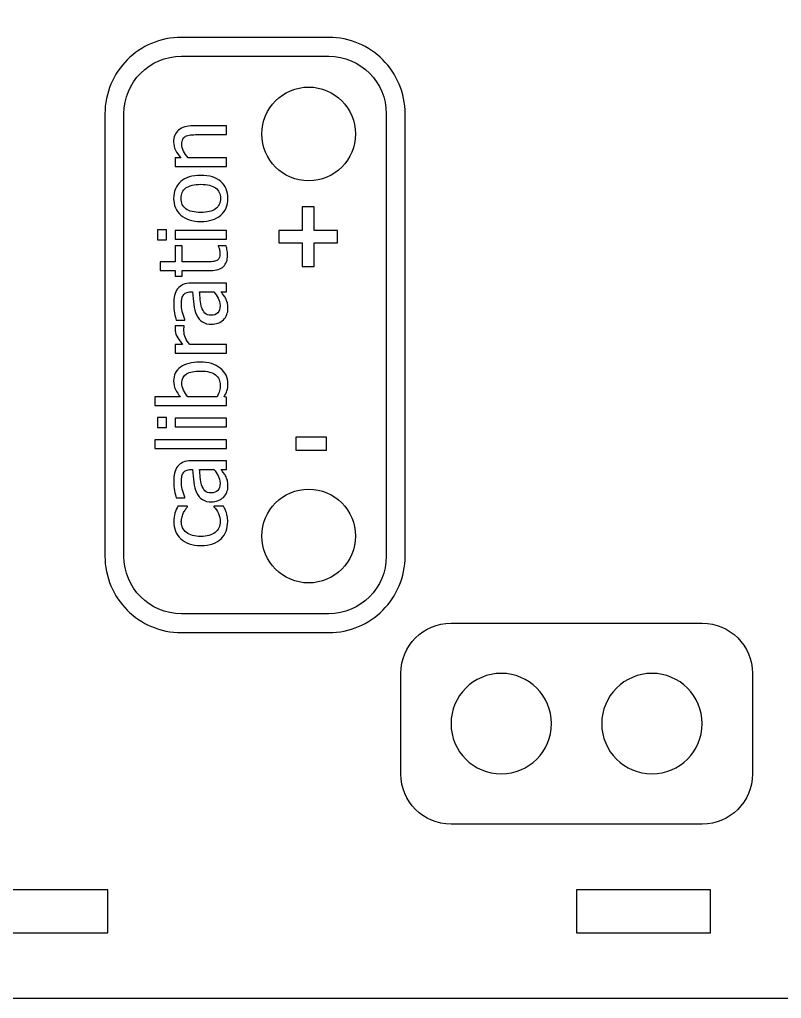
# Model space of a CAD drawing. Extents: x -1020 to 856, y -646 to 1108.
# Drawn here: x 393.4 to 450.3, y 975 to 1048 of the extents above; entities that cross this region are included whole.
import ezdxf

# ---------------------------------------------------------------- set-up
doc = ezdxf.new("R2010")
doc.units = 0
doc.header["$MEASUREMENT"] = 0
doc.layers.add('LAYER_1', color=7, linetype='CONTINUOUS')

msp = doc.modelspace()

# ---------------------------------------------------------------- linework, layer by layer
at = {"layer": 'LAYER_1', "color": 250}
for centre in [(415, 1039.5), (415, 1009.5)]:
    msp.add_ellipse(centre, major_axis=(0, 3.5), ratio=1, dxfattribs=at)
for points, knots in [([(581.5, 980), (581.5, 980), (581.5, 1103), (581.5, 1103), (581.5, 1103), (581.5, 1105.761), (579.261, 1108), (576.5, 1108), (576.5, 1108), (576.5, 1108), (333.5, 1108), (333.5, 1108), (333.5, 1108), (330.739, 1108), (328.5, 1105.761), (328.5, 1103), (328.5, 1103), (328.5, 1103), (328.5, 980), (328.5, 980), (328.5, 980), (328.5, 977.239), (330.739, 975), (333.5, 975), (333.5, 975), (333.5, 975), (576.5, 975), (576.5, 975), (576.5, 975), (579.261, 975), (581.5, 977.239), (581.5, 980)], [0, 0, 0, 0, 0.125, 0.125, 0.125, 0.125, 0.25, 0.25, 0.25, 0.25, 0.375, 0.375, 0.375, 0.375, 0.5, 0.5, 0.5, 0.5, 0.625, 0.625, 0.625, 0.625, 0.75, 0.75, 0.75, 0.75, 0.875, 0.875, 0.875, 0.875, 1, 1, 1, 1]), ([(390, 983.1), (390, 983.1), (400, 983.1), (400, 983.1), (400, 983.1), (400, 983.1), (400, 979.9), (400, 979.9), (400, 979.9), (400, 979.9), (390, 979.9), (390, 979.9), (390, 979.9), (390, 979.9), (390, 983.1), (390, 983.1)], [0, 0, 0, 0, 0.25, 0.25, 0.25, 0.25, 0.5, 0.5, 0.5, 0.5, 0.75, 0.75, 0.75, 0.75, 1, 1, 1, 1]), ([(435, 983.1), (435, 983.1), (445, 983.1), (445, 983.1), (445, 983.1), (445, 983.1), (445, 979.9), (445, 979.9), (445, 979.9), (445, 979.9), (435, 979.9), (435, 979.9), (435, 979.9), (435, 979.9), (435, 983.1), (435, 983.1)], [0, 0, 0, 0, 0.25, 0.25, 0.25, 0.25, 0.5, 0.5, 0.5, 0.5, 0.75, 0.75, 0.75, 0.75, 1, 1, 1, 1])]:
    msp.add_open_spline(points, degree=3, knots=knots, dxfattribs=at)
at = {"layer": 'LAYER_1', "color": 30}
for points, knots in [([(422.2056, 1041), (422.2056, 1041), (422.2056, 1008), (422.2056, 1008), (422.2056, 1008), (422.2056, 1006.4249), (421.5667, 1004.9984), (420.5342, 1003.9658), (420.5342, 1003.9658), (419.5016, 1002.9333), (418.0751, 1002.2944), (416.5, 1002.2944), (416.5, 1002.2944), (416.5, 1002.2944), (405.5, 1002.2944), (405.5, 1002.2944), (405.5, 1002.2944), (403.9249, 1002.2944), (402.4984, 1002.9333), (401.4658, 1003.9658), (401.4658, 1003.9658), (400.4333, 1004.9984), (399.7944, 1006.4249), (399.7944, 1008), (399.7944, 1008), (399.7944, 1008), (399.7944, 1041), (399.7944, 1041), (399.7944, 1041), (399.7944, 1042.5751), (400.4333, 1044.0016), (401.4658, 1045.0342), (401.4658, 1045.0342), (402.4984, 1046.0667), (403.9249, 1046.7056), (405.5, 1046.7056), (405.5, 1046.7056), (405.5, 1046.7056), (416.5, 1046.7056), (416.5, 1046.7056), (416.5, 1046.7056), (418.0751, 1046.7056), (419.5016, 1046.0667), (420.5342, 1045.0342), (420.5342, 1045.0342), (421.5667, 1044.0016), (422.2056, 1042.5751), (422.2056, 1041)], [0, 0, 0, 0, 0.0833333, 0.0833333, 0.0833333, 0.0833333, 0.1666667, 0.1666667, 0.1666667, 0.1666667, 0.25, 0.25, 0.25, 0.25, 0.3333333, 0.3333333, 0.3333333, 0.3333333, 0.4166667, 0.4166667, 0.4166667, 0.4166667, 0.5, 0.5, 0.5, 0.5, 0.5833333, 0.5833333, 0.5833333, 0.5833333, 0.6666667, 0.6666667, 0.6666667, 0.6666667, 0.75, 0.75, 0.75, 0.75, 0.8333333, 0.8333333, 0.8333333, 0.8333333, 0.9166667, 0.9166667, 0.9166667, 0.9166667, 1, 1, 1, 1]), ([(420.7944, 1008), (420.7944, 1008), (420.7944, 1041), (420.7944, 1041), (420.7944, 1041), (420.7944, 1042.1858), (420.3135, 1043.2596), (419.5366, 1044.0366), (419.5366, 1044.0366), (418.7596, 1044.8135), (417.6858, 1045.2944), (416.5, 1045.2944), (416.5, 1045.2944), (416.5, 1045.2944), (405.5, 1045.2944), (405.5, 1045.2944), (405.5, 1045.2944), (404.3142, 1045.2944), (403.2404, 1044.8135), (402.4634, 1044.0366), (402.4634, 1044.0366), (401.6865, 1043.2596), (401.2056, 1042.1858), (401.2056, 1041), (401.2056, 1041), (401.2056, 1041), (401.2056, 1008), (401.2056, 1008), (401.2056, 1008), (401.2056, 1006.8142), (401.6865, 1005.7404), (402.4634, 1004.9634), (402.4634, 1004.9634), (403.2404, 1004.1865), (404.3142, 1003.7056), (405.5, 1003.7056), (405.5, 1003.7056), (405.5, 1003.7056), (416.5, 1003.7056), (416.5, 1003.7056), (416.5, 1003.7056), (417.6858, 1003.7056), (418.7596, 1004.1865), (419.5366, 1004.9634), (419.5366, 1004.9634), (420.3135, 1005.7404), (420.7944, 1006.8142), (420.7944, 1008)], [0, 0, 0, 0, 0.0833333, 0.0833333, 0.0833333, 0.0833333, 0.1666667, 0.1666667, 0.1666667, 0.1666667, 0.25, 0.25, 0.25, 0.25, 0.3333333, 0.3333333, 0.3333333, 0.3333333, 0.4166667, 0.4166667, 0.4166667, 0.4166667, 0.5, 0.5, 0.5, 0.5, 0.5833333, 0.5833333, 0.5833333, 0.5833333, 0.6666667, 0.6666667, 0.6666667, 0.6666667, 0.75, 0.75, 0.75, 0.75, 0.8333333, 0.8333333, 0.8333333, 0.8333333, 0.9166667, 0.9166667, 0.9166667, 0.9166667, 1, 1, 1, 1]), ([(408.8727, 1040.1024), (408.8727, 1040.1024), (408.8727, 1039.4545), (408.8727, 1039.4545), (408.8727, 1039.4545), (408.8727, 1039.4545), (406.6819, 1039.4545), (406.6819, 1039.4545), (406.6819, 1039.4545), (406.5044, 1039.4545), (406.3397, 1039.4462), (406.1869, 1039.4286), (406.1869, 1039.4286), (406.034, 1039.4109), (405.9117, 1039.3792), (405.82, 1039.331), (405.82, 1039.331), (405.7236, 1039.2781), (405.6518, 1039.204), (405.6048, 1039.1099), (405.6048, 1039.1099), (405.5577, 1039.0158), (405.5342, 1038.8865), (405.5342, 1038.7242), (405.5342, 1038.7242), (405.5342, 1038.5631), (405.5777, 1038.3973), (405.6636, 1038.2256), (405.6636, 1038.2256), (405.7494, 1038.0551), (405.8611, 1037.8881), (405.9999, 1037.7247), (405.9999, 1037.7247), (405.9999, 1037.7247), (408.8727, 1037.7247), (408.8727, 1037.7247), (408.8727, 1037.7247), (408.8727, 1037.7247), (408.8727, 1037.0767), (408.8727, 1037.0767), (408.8727, 1037.0767), (408.8727, 1037.0767), (405.025, 1037.0767), (405.025, 1037.0767), (405.025, 1037.0767), (405.025, 1037.0767), (405.025, 1037.7247), (405.025, 1037.7247), (405.025, 1037.7247), (405.025, 1037.7247), (405.4519, 1037.7247), (405.4519, 1037.7247), (405.4519, 1037.7247), (405.2802, 1037.9175), (405.1473, 1038.108), (405.0556, 1038.2962), (405.0556, 1038.2962), (404.9639, 1038.4855), (404.918, 1038.6842), (404.918, 1038.8924), (404.918, 1038.8924), (404.918, 1039.2722), (405.0427, 1039.5685), (405.292, 1039.7814), (405.292, 1039.7814), (405.5413, 1039.9954), (405.9023, 1040.1024), (406.375, 1040.1024), (406.375, 1040.1024), (406.375, 1040.1024), (408.8727, 1040.1024), (408.8727, 1040.1024)], [0, 0, 0, 0, 0.0555556, 0.0555556, 0.0555556, 0.0555556, 0.1111111, 0.1111111, 0.1111111, 0.1111111, 0.1666667, 0.1666667, 0.1666667, 0.1666667, 0.2222222, 0.2222222, 0.2222222, 0.2222222, 0.2777778, 0.2777778, 0.2777778, 0.2777778, 0.3333333, 0.3333333, 0.3333333, 0.3333333, 0.3888889, 0.3888889, 0.3888889, 0.3888889, 0.4444444, 0.4444444, 0.4444444, 0.4444444, 0.5, 0.5, 0.5, 0.5, 0.5555556, 0.5555556, 0.5555556, 0.5555556, 0.6111111, 0.6111111, 0.6111111, 0.6111111, 0.6666667, 0.6666667, 0.6666667, 0.6666667, 0.7222222, 0.7222222, 0.7222222, 0.7222222, 0.7777778, 0.7777778, 0.7777778, 0.7777778, 0.8333333, 0.8333333, 0.8333333, 0.8333333, 0.8888889, 0.8888889, 0.8888889, 0.8888889, 0.9444444, 0.9444444, 0.9444444, 0.9444444, 1, 1, 1, 1]), ([(406.95, 1036.4123), (407.598, 1036.4123), (408.0989, 1036.2559), (408.4505, 1035.9443), (408.4505, 1035.9443), (408.8033, 1035.6315), (408.9797, 1035.2152), (408.9797, 1034.6966), (408.9797, 1034.6966), (408.9797, 1034.1616), (408.7974, 1033.7406), (408.4341, 1033.4337), (408.4341, 1033.4337), (408.0695, 1033.1268), (407.5756, 1032.9739), (406.95, 1032.9739), (406.95, 1032.9739), (406.308, 1032.9739), (405.8082, 1033.1315), (405.4519, 1033.4478), (405.4519, 1033.4478), (405.0956, 1033.7629), (404.918, 1034.1792), (404.918, 1034.6966), (404.918, 1034.6966), (404.918, 1035.2152), (405.0956, 1035.6315), (405.4507, 1035.9443), (405.4507, 1035.9443), (405.8047, 1036.2559), (406.3056, 1036.4123), (406.95, 1036.4123)], [0, 0, 0, 0, 0.125, 0.125, 0.125, 0.125, 0.25, 0.25, 0.25, 0.25, 0.375, 0.375, 0.375, 0.375, 0.5, 0.5, 0.5, 0.5, 0.625, 0.625, 0.625, 0.625, 0.75, 0.75, 0.75, 0.75, 0.875, 0.875, 0.875, 0.875, 1, 1, 1, 1]), ([(406.95, 1035.7444), (406.4526, 1035.7444), (406.0822, 1035.6538), (405.84, 1035.4716), (405.84, 1035.4716), (405.5977, 1035.2905), (405.4766, 1035.0318), (405.4766, 1034.6966), (405.4766, 1034.6966), (405.4766, 1034.3591), (405.5977, 1034.0981), (405.84, 1033.9158), (405.84, 1033.9158), (406.0822, 1033.7335), (406.4526, 1033.6418), (406.95, 1033.6418), (406.95, 1033.6418), (407.4322, 1033.6418), (407.7979, 1033.7335), (408.0472, 1033.9158), (408.0472, 1033.9158), (408.2965, 1034.0981), (408.4211, 1034.3591), (408.4211, 1034.6966), (408.4211, 1034.6966), (408.4211, 1035.0294), (408.2988, 1035.2881), (408.0543, 1035.4704), (408.0543, 1035.4704), (407.8097, 1035.6527), (407.4416, 1035.7444), (406.95, 1035.7444)], [0, 0, 0, 0, 0.125, 0.125, 0.125, 0.125, 0.25, 0.25, 0.25, 0.25, 0.375, 0.375, 0.375, 0.375, 0.5, 0.5, 0.5, 0.5, 0.625, 0.625, 0.625, 0.625, 0.75, 0.75, 0.75, 0.75, 0.875, 0.875, 0.875, 0.875, 1, 1, 1, 1]), ([(415.4098, 1034.0524), (415.4098, 1034.0524), (415.4098, 1032.2885), (415.4098, 1032.2885), (415.4098, 1032.2885), (415.4098, 1032.2885), (417.1596, 1032.2885), (417.1596, 1032.2885), (417.1596, 1032.2885), (417.1596, 1032.2885), (417.1596, 1031.3795), (417.1596, 1031.3795), (417.1596, 1031.3795), (417.1596, 1031.3795), (415.4098, 1031.3795), (415.4098, 1031.3795), (415.4098, 1031.3795), (415.4098, 1031.3795), (415.4098, 1029.6156), (415.4098, 1029.6156), (415.4098, 1029.6156), (415.4098, 1029.6156), (414.5208, 1029.6156), (414.5208, 1029.6156), (414.5208, 1029.6156), (414.5208, 1029.6156), (414.5208, 1031.3795), (414.5208, 1031.3795), (414.5208, 1031.3795), (414.5208, 1031.3795), (412.771, 1031.3795), (412.771, 1031.3795), (412.771, 1031.3795), (412.771, 1031.3795), (412.771, 1032.2885), (412.771, 1032.2885), (412.771, 1032.2885), (412.771, 1032.2885), (414.5208, 1032.2885), (414.5208, 1032.2885), (414.5208, 1032.2885), (414.5208, 1032.2885), (414.5208, 1034.0524), (414.5208, 1034.0524), (414.5208, 1034.0524), (414.5208, 1034.0524), (415.4098, 1034.0524), (415.4098, 1034.0524)], [0, 0, 0, 0, 0.0833333, 0.0833333, 0.0833333, 0.0833333, 0.1666667, 0.1666667, 0.1666667, 0.1666667, 0.25, 0.25, 0.25, 0.25, 0.3333333, 0.3333333, 0.3333333, 0.3333333, 0.4166667, 0.4166667, 0.4166667, 0.4166667, 0.5, 0.5, 0.5, 0.5, 0.5833333, 0.5833333, 0.5833333, 0.5833333, 0.6666667, 0.6666667, 0.6666667, 0.6666667, 0.75, 0.75, 0.75, 0.75, 0.8333333, 0.8333333, 0.8333333, 0.8333333, 0.9166667, 0.9166667, 0.9166667, 0.9166667, 1, 1, 1, 1]), ([(404.3795, 1032.3401), (404.3795, 1032.3401), (404.3795, 1031.6027), (404.3795, 1031.6027), (404.3795, 1031.6027), (404.3795, 1031.6027), (403.708, 1031.6027), (403.708, 1031.6027), (403.708, 1031.6027), (403.708, 1031.6027), (403.708, 1032.3401), (403.708, 1032.3401), (403.708, 1032.3401), (403.708, 1032.3401), (404.3795, 1032.3401), (404.3795, 1032.3401)], [0, 0, 0, 0, 0.25, 0.25, 0.25, 0.25, 0.5, 0.5, 0.5, 0.5, 0.75, 0.75, 0.75, 0.75, 1, 1, 1, 1]), ([(408.8727, 1032.2954), (408.8727, 1032.2954), (408.8727, 1031.6474), (408.8727, 1031.6474), (408.8727, 1031.6474), (408.8727, 1031.6474), (405.025, 1031.6474), (405.025, 1031.6474), (405.025, 1031.6474), (405.025, 1031.6474), (405.025, 1032.2954), (405.025, 1032.2954), (405.025, 1032.2954), (405.025, 1032.2954), (408.8727, 1032.2954), (408.8727, 1032.2954)], [0, 0, 0, 0, 0.25, 0.25, 0.25, 0.25, 0.5, 0.5, 0.5, 0.5, 0.75, 0.75, 0.75, 0.75, 1, 1, 1, 1]), ([(408.948, 1030.4386), (408.948, 1030.0846), (408.848, 1029.8094), (408.6469, 1029.6119), (408.6469, 1029.6119), (408.4458, 1029.4143), (408.1283, 1029.3156), (407.6944, 1029.3156), (407.6944, 1029.3156), (407.6944, 1029.3156), (405.5624, 1029.3156), (405.5624, 1029.3156), (405.5624, 1029.3156), (405.5624, 1029.3156), (405.5624, 1028.8781), (405.5624, 1028.8781), (405.5624, 1028.8781), (405.5624, 1028.8781), (405.025, 1028.8781), (405.025, 1028.8781), (405.025, 1028.8781), (405.025, 1028.8781), (405.025, 1029.3156), (405.025, 1029.3156), (405.025, 1029.3156), (405.025, 1029.3156), (403.9197, 1029.3156), (403.9197, 1029.3156), (403.9197, 1029.3156), (403.9197, 1029.3156), (403.9197, 1029.9635), (403.9197, 1029.9635), (403.9197, 1029.9635), (403.9197, 1029.9635), (405.025, 1029.9635), (405.025, 1029.9635), (405.025, 1029.9635), (405.025, 1029.9635), (405.025, 1031.1547), (405.025, 1031.1547), (405.025, 1031.1547), (405.025, 1031.1547), (405.5624, 1031.1547), (405.5624, 1031.1547), (405.5624, 1031.1547), (405.5624, 1031.1547), (405.5624, 1029.9635), (405.5624, 1029.9635), (405.5624, 1029.9635), (405.5624, 1029.9635), (407.391, 1029.9635), (407.391, 1029.9635), (407.391, 1029.9635), (407.5862, 1029.9635), (407.7367, 1029.967), (407.8426, 1029.9741), (407.8426, 1029.9741), (407.9484, 1029.9811), (408.0472, 1030.007), (408.1389, 1030.0529), (408.1389, 1030.0529), (408.2189, 1030.0917), (408.28, 1030.1552), (408.32, 1030.2422), (408.32, 1030.2422), (408.36, 1030.3292), (408.38, 1030.448), (408.38, 1030.5973), (408.38, 1030.5973), (408.38, 1030.702), (408.3647, 1030.8043), (408.3341, 1030.9031), (408.3341, 1030.9031), (408.3024, 1031.0018), (408.2777, 1031.0736), (408.2565, 1031.1171), (408.2565, 1031.1171), (408.2565, 1031.1171), (408.2565, 1031.1547), (408.2565, 1031.1547), (408.2565, 1031.1547), (408.2565, 1031.1547), (408.8374, 1031.1547), (408.8374, 1031.1547), (408.8374, 1031.1547), (408.8727, 1031.0336), (408.8997, 1030.9101), (408.9186, 1030.7843), (408.9186, 1030.7843), (408.9386, 1030.6596), (408.948, 1030.5444), (408.948, 1030.4386)], [0, 0, 0, 0, 0.0434783, 0.0434783, 0.0434783, 0.0434783, 0.0869565, 0.0869565, 0.0869565, 0.0869565, 0.1304348, 0.1304348, 0.1304348, 0.1304348, 0.173913, 0.173913, 0.173913, 0.173913, 0.2173913, 0.2173913, 0.2173913, 0.2173913, 0.2608696, 0.2608696, 0.2608696, 0.2608696, 0.3043478, 0.3043478, 0.3043478, 0.3043478, 0.3478261, 0.3478261, 0.3478261, 0.3478261, 0.3913043, 0.3913043, 0.3913043, 0.3913043, 0.4347826, 0.4347826, 0.4347826, 0.4347826, 0.4782609, 0.4782609, 0.4782609, 0.4782609, 0.5217391, 0.5217391, 0.5217391, 0.5217391, 0.5652174, 0.5652174, 0.5652174, 0.5652174, 0.6086957, 0.6086957, 0.6086957, 0.6086957, 0.6521739, 0.6521739, 0.6521739, 0.6521739, 0.6956522, 0.6956522, 0.6956522, 0.6956522, 0.7391304, 0.7391304, 0.7391304, 0.7391304, 0.7826087, 0.7826087, 0.7826087, 0.7826087, 0.826087, 0.826087, 0.826087, 0.826087, 0.8695652, 0.8695652, 0.8695652, 0.8695652, 0.9130435, 0.9130435, 0.9130435, 0.9130435, 0.9565217, 0.9565217, 0.9565217, 0.9565217, 1, 1, 1, 1]), ([(408.4635, 1027.7198), (408.5023, 1027.6669), (408.5564, 1027.5964), (408.6269, 1027.5082), (408.6269, 1027.5082), (408.6963, 1027.42), (408.7528, 1027.3341), (408.7939, 1027.2518), (408.7939, 1027.2518), (408.8539, 1027.1366), (408.8997, 1027.026), (408.9315, 1026.919), (408.9315, 1026.919), (408.9632, 1026.812), (408.9797, 1026.6627), (408.9797, 1026.4698), (408.9797, 1026.4698), (408.9797, 1026.3111), (408.9503, 1026.1605), (408.8903, 1026.0183), (408.8903, 1026.0183), (408.8304, 1025.876), (408.7469, 1025.7513), (408.6387, 1025.6431), (408.6387, 1025.6431), (408.5329, 1025.5396), (408.4023, 1025.4573), (408.2471, 1025.395), (408.2471, 1025.395), (408.0919, 1025.3327), (407.9284, 1025.3021), (407.7567, 1025.3021), (407.7567, 1025.3021), (407.4898, 1025.3021), (407.2628, 1025.3586), (407.0759, 1025.4714), (407.0759, 1025.4714), (406.8877, 1025.5832), (406.7396, 1025.7619), (406.629, 1026.0041), (406.629, 1026.0041), (406.5302, 1026.2205), (406.462, 1026.4757), (406.4244, 1026.7697), (406.4244, 1026.7697), (406.3868, 1027.0637), (406.3586, 1027.38), (406.3397, 1027.7198), (406.3397, 1027.7198), (406.3397, 1027.7198), (406.2163, 1027.7198), (406.2163, 1027.7198), (406.2163, 1027.7198), (406.0646, 1027.7198), (405.9423, 1027.6963), (405.8482, 1027.6504), (405.8482, 1027.6504), (405.7553, 1027.6046), (405.6836, 1027.5411), (405.633, 1027.4576), (405.633, 1027.4576), (405.5801, 1027.3753), (405.546, 1027.2741), (405.5283, 1027.1554), (405.5283, 1027.1554), (405.5107, 1027.0354), (405.5025, 1026.9131), (405.5025, 1026.7873), (405.5025, 1026.7873), (405.5025, 1026.638), (405.5248, 1026.4616), (405.5695, 1026.2605), (405.5695, 1026.2605), (405.6142, 1026.0582), (405.68, 1025.856), (405.7647, 1025.6537), (405.7647, 1025.6537), (405.7647, 1025.6537), (405.7647, 1025.6161), (405.7647, 1025.6161), (405.7647, 1025.6161), (405.7647, 1025.6161), (405.1062, 1025.6161), (405.1062, 1025.6161), (405.1062, 1025.6161), (405.0721, 1025.736), (405.0345, 1025.9065), (404.9933, 1026.1288), (404.9933, 1026.1288), (404.9521, 1026.3522), (404.931, 1026.5721), (404.931, 1026.7908), (404.931, 1026.7908), (404.931, 1027.0542), (404.9521, 1027.2777), (404.9933, 1027.4588), (404.9933, 1027.4588), (405.0345, 1027.6399), (405.1085, 1027.8033), (405.2167, 1027.948), (405.2167, 1027.948), (405.3226, 1028.0879), (405.459, 1028.1926), (405.6271, 1028.2608), (405.6271, 1028.2608), (405.7941, 1028.3301), (405.9987, 1028.3642), (406.2398, 1028.3642), (406.2398, 1028.3642), (406.2398, 1028.3642), (408.8727, 1028.3642), (408.8727, 1028.3642), (408.8727, 1028.3642), (408.8727, 1028.3642), (408.8727, 1027.7198), (408.8727, 1027.7198), (408.8727, 1027.7198), (408.8727, 1027.7198), (408.4635, 1027.7198), (408.4635, 1027.7198)], [0, 0, 0, 0, 0.0333333, 0.0333333, 0.0333333, 0.0333333, 0.0666667, 0.0666667, 0.0666667, 0.0666667, 0.1, 0.1, 0.1, 0.1, 0.1333333, 0.1333333, 0.1333333, 0.1333333, 0.1666667, 0.1666667, 0.1666667, 0.1666667, 0.2, 0.2, 0.2, 0.2, 0.2333333, 0.2333333, 0.2333333, 0.2333333, 0.2666667, 0.2666667, 0.2666667, 0.2666667, 0.3, 0.3, 0.3, 0.3, 0.3333333, 0.3333333, 0.3333333, 0.3333333, 0.3666667, 0.3666667, 0.3666667, 0.3666667, 0.4, 0.4, 0.4, 0.4, 0.4333333, 0.4333333, 0.4333333, 0.4333333, 0.4666667, 0.4666667, 0.4666667, 0.4666667, 0.5, 0.5, 0.5, 0.5, 0.5333333, 0.5333333, 0.5333333, 0.5333333, 0.5666667, 0.5666667, 0.5666667, 0.5666667, 0.6, 0.6, 0.6, 0.6, 0.6333333, 0.6333333, 0.6333333, 0.6333333, 0.6666667, 0.6666667, 0.6666667, 0.6666667, 0.7, 0.7, 0.7, 0.7, 0.7333333, 0.7333333, 0.7333333, 0.7333333, 0.7666667, 0.7666667, 0.7666667, 0.7666667, 0.8, 0.8, 0.8, 0.8, 0.8333333, 0.8333333, 0.8333333, 0.8333333, 0.8666667, 0.8666667, 0.8666667, 0.8666667, 0.9, 0.9, 0.9, 0.9, 0.9333333, 0.9333333, 0.9333333, 0.9333333, 0.9666667, 0.9666667, 0.9666667, 0.9666667, 1, 1, 1, 1]), ([(407.9261, 1027.7198), (407.9261, 1027.7198), (406.856, 1027.7198), (406.856, 1027.7198), (406.856, 1027.7198), (406.8701, 1027.5658), (406.8889, 1027.3718), (406.9124, 1027.1366), (406.9124, 1027.1366), (406.9371, 1026.9002), (406.9712, 1026.7109), (407.0147, 1026.5662), (407.0147, 1026.5662), (407.0676, 1026.3934), (407.1488, 1026.2511), (407.2581, 1026.1394), (407.2581, 1026.1394), (407.3663, 1026.0265), (407.5192, 1025.97), (407.7144, 1025.97), (407.7144, 1025.97), (407.9355, 1025.97), (408.1025, 1026.0324), (408.2142, 1026.1558), (408.2142, 1026.1558), (408.3271, 1026.2805), (408.3835, 1026.4616), (408.3835, 1026.7003), (408.3835, 1026.7003), (408.3835, 1026.9049), (408.3388, 1027.0895), (408.2506, 1027.2553), (408.2506, 1027.2553), (408.1624, 1027.42), (408.0543, 1027.5752), (407.9261, 1027.7198)], [0, 0, 0, 0, 0.1111111, 0.1111111, 0.1111111, 0.1111111, 0.2222222, 0.2222222, 0.2222222, 0.2222222, 0.3333333, 0.3333333, 0.3333333, 0.3333333, 0.4444444, 0.4444444, 0.4444444, 0.4444444, 0.5555556, 0.5555556, 0.5555556, 0.5555556, 0.6666667, 0.6666667, 0.6666667, 0.6666667, 0.7777778, 0.7777778, 0.7777778, 0.7777778, 0.8888889, 0.8888889, 0.8888889, 0.8888889, 1, 1, 1, 1]), ([(405.72, 1025.1892), (405.72, 1025.1892), (405.72, 1025.1551), (405.72, 1025.1551), (405.72, 1025.1551), (405.7059, 1025.1069), (405.6977, 1025.0551), (405.6942, 1025.001), (405.6942, 1025.001), (405.6906, 1024.9469), (405.6894, 1024.8822), (405.6894, 1024.807), (405.6894, 1024.807), (405.6894, 1024.6318), (405.7271, 1024.4589), (405.8035, 1024.286), (405.8035, 1024.286), (405.8788, 1024.1144), (405.9917, 1023.9509), (406.141, 1023.7969), (406.141, 1023.7969), (406.141, 1023.7969), (408.8727, 1023.7969), (408.8727, 1023.7969), (408.8727, 1023.7969), (408.8727, 1023.7969), (408.8727, 1023.1489), (408.8727, 1023.1489), (408.8727, 1023.1489), (408.8727, 1023.1489), (405.025, 1023.1489), (405.025, 1023.1489), (405.025, 1023.1489), (405.025, 1023.1489), (405.025, 1023.7969), (405.025, 1023.7969), (405.025, 1023.7969), (405.025, 1023.7969), (405.5965, 1023.7969), (405.5965, 1023.7969), (405.5965, 1023.7969), (405.3884, 1024.0332), (405.2402, 1024.2402), (405.1544, 1024.4154), (405.1544, 1024.4154), (405.0686, 1024.5918), (405.025, 1024.7623), (405.025, 1024.9269), (405.025, 1024.9269), (405.025, 1024.994), (405.0262, 1025.0434), (405.0297, 1025.0775), (405.0297, 1025.0775), (405.0333, 1025.1104), (405.0392, 1025.148), (405.0462, 1025.1892), (405.0462, 1025.1892), (405.0462, 1025.1892), (405.72, 1025.1892), (405.72, 1025.1892)], [0, 0, 0, 0, 0.0666667, 0.0666667, 0.0666667, 0.0666667, 0.1333333, 0.1333333, 0.1333333, 0.1333333, 0.2, 0.2, 0.2, 0.2, 0.2666667, 0.2666667, 0.2666667, 0.2666667, 0.3333333, 0.3333333, 0.3333333, 0.3333333, 0.4, 0.4, 0.4, 0.4, 0.4666667, 0.4666667, 0.4666667, 0.4666667, 0.5333333, 0.5333333, 0.5333333, 0.5333333, 0.6, 0.6, 0.6, 0.6, 0.6666667, 0.6666667, 0.6666667, 0.6666667, 0.7333333, 0.7333333, 0.7333333, 0.7333333, 0.8, 0.8, 0.8, 0.8, 0.8666667, 0.8666667, 0.8666667, 0.8666667, 0.9333333, 0.9333333, 0.9333333, 0.9333333, 1, 1, 1, 1]), ([(406.8854, 1022.4775), (407.5145, 1022.4775), (408.0213, 1022.3246), (408.4047, 1022.0188), (408.4047, 1022.0188), (408.788, 1021.7143), (408.9797, 1021.3321), (408.9797, 1020.8723), (408.9797, 1020.8723), (408.9797, 1020.663), (408.9538, 1020.4843), (408.9021, 1020.3361), (408.9021, 1020.3361), (408.8504, 1020.1891), (408.781, 1020.0421), (408.694, 1019.8975), (408.694, 1019.8975), (408.694, 1019.8975), (408.8727, 1019.8563), (408.8727, 1019.8563), (408.8727, 1019.8563), (408.8727, 1019.8563), (408.8727, 1019.2495), (408.8727, 1019.2495), (408.8727, 1019.2495), (408.8727, 1019.2495), (403.5116, 1019.2495), (403.5116, 1019.2495), (403.5116, 1019.2495), (403.5116, 1019.2495), (403.5116, 1019.8975), (403.5116, 1019.8975), (403.5116, 1019.8975), (403.5116, 1019.8975), (405.4284, 1019.8975), (405.4284, 1019.8975), (405.4284, 1019.8975), (405.2814, 1020.0609), (405.1591, 1020.2373), (405.0627, 1020.4278), (405.0627, 1020.4278), (404.9662, 1020.6183), (404.918, 1020.8347), (404.918, 1021.0757), (404.918, 1021.0757), (404.918, 1021.5097), (405.0921, 1021.8519), (405.4402, 1022.1023), (405.4402, 1022.1023), (405.7882, 1022.3528), (406.2692, 1022.4775), (406.8854, 1022.4775)], [0, 0, 0, 0, 0.0769231, 0.0769231, 0.0769231, 0.0769231, 0.1538462, 0.1538462, 0.1538462, 0.1538462, 0.2307692, 0.2307692, 0.2307692, 0.2307692, 0.3076923, 0.3076923, 0.3076923, 0.3076923, 0.3846154, 0.3846154, 0.3846154, 0.3846154, 0.4615385, 0.4615385, 0.4615385, 0.4615385, 0.5384615, 0.5384615, 0.5384615, 0.5384615, 0.6153846, 0.6153846, 0.6153846, 0.6153846, 0.6923077, 0.6923077, 0.6923077, 0.6923077, 0.7692308, 0.7692308, 0.7692308, 0.7692308, 0.8461538, 0.8461538, 0.8461538, 0.8461538, 0.9230769, 0.9230769, 0.9230769, 0.9230769, 1, 1, 1, 1]), ([(406.9371, 1021.8095), (406.4773, 1021.8095), (406.1281, 1021.739), (405.8905, 1021.599), (405.8905, 1021.599), (405.653, 1021.4591), (405.5342, 1021.2345), (405.5342, 1020.9241), (405.5342, 1020.9241), (405.5342, 1020.7477), (405.5754, 1020.5689), (405.6589, 1020.3878), (405.6589, 1020.3878), (405.7412, 1020.2079), (405.8458, 1020.0445), (405.9717, 1019.8975), (405.9717, 1019.8975), (405.9717, 1019.8975), (408.1765, 1019.8975), (408.1765, 1019.8975), (408.1765, 1019.8975), (408.2577, 1020.0609), (408.3141, 1020.2056), (408.3471, 1020.3314), (408.3471, 1020.3314), (408.3812, 1020.4584), (408.3976, 1020.5971), (408.3976, 1020.7488), (408.3976, 1020.7488), (408.3976, 1021.0793), (408.28, 1021.3392), (408.046, 1021.5273), (408.046, 1021.5273), (407.812, 1021.7155), (407.4416, 1021.8095), (406.9371, 1021.8095)], [0, 0, 0, 0, 0.1111111, 0.1111111, 0.1111111, 0.1111111, 0.2222222, 0.2222222, 0.2222222, 0.2222222, 0.3333333, 0.3333333, 0.3333333, 0.3333333, 0.4444444, 0.4444444, 0.4444444, 0.4444444, 0.5555556, 0.5555556, 0.5555556, 0.5555556, 0.6666667, 0.6666667, 0.6666667, 0.6666667, 0.7777778, 0.7777778, 0.7777778, 0.7777778, 0.8888889, 0.8888889, 0.8888889, 0.8888889, 1, 1, 1, 1]), ([(404.3795, 1018.3441), (404.3795, 1018.3441), (404.3795, 1017.6067), (404.3795, 1017.6067), (404.3795, 1017.6067), (404.3795, 1017.6067), (403.708, 1017.6067), (403.708, 1017.6067), (403.708, 1017.6067), (403.708, 1017.6067), (403.708, 1018.3441), (403.708, 1018.3441), (403.708, 1018.3441), (403.708, 1018.3441), (404.3795, 1018.3441), (404.3795, 1018.3441)], [0, 0, 0, 0, 0.25, 0.25, 0.25, 0.25, 0.5, 0.5, 0.5, 0.5, 0.75, 0.75, 0.75, 0.75, 1, 1, 1, 1]), ([(408.8727, 1018.2994), (408.8727, 1018.2994), (408.8727, 1017.6514), (408.8727, 1017.6514), (408.8727, 1017.6514), (408.8727, 1017.6514), (405.025, 1017.6514), (405.025, 1017.6514), (405.025, 1017.6514), (405.025, 1017.6514), (405.025, 1018.2994), (405.025, 1018.2994), (405.025, 1018.2994), (405.025, 1018.2994), (408.8727, 1018.2994), (408.8727, 1018.2994)], [0, 0, 0, 0, 0.25, 0.25, 0.25, 0.25, 0.5, 0.5, 0.5, 0.5, 0.75, 0.75, 0.75, 0.75, 1, 1, 1, 1]), ([(408.8727, 1016.6801), (408.8727, 1016.6801), (408.8727, 1016.0321), (408.8727, 1016.0321), (408.8727, 1016.0321), (408.8727, 1016.0321), (403.5116, 1016.0321), (403.5116, 1016.0321), (403.5116, 1016.0321), (403.5116, 1016.0321), (403.5116, 1016.6801), (403.5116, 1016.6801), (403.5116, 1016.6801), (403.5116, 1016.6801), (408.8727, 1016.6801), (408.8727, 1016.6801)], [0, 0, 0, 0, 0.25, 0.25, 0.25, 0.25, 0.5, 0.5, 0.5, 0.5, 0.75, 0.75, 0.75, 0.75, 1, 1, 1, 1]), ([(416.3312, 1015.914), (416.3312, 1015.914), (414.0476, 1015.914), (414.0476, 1015.914), (414.0476, 1015.914), (414.0476, 1015.914), (414.0476, 1016.8712), (414.0476, 1016.8712), (414.0476, 1016.8712), (414.0476, 1016.8712), (416.3312, 1016.8712), (416.3312, 1016.8712), (416.3312, 1016.8712), (416.3312, 1016.8712), (416.3312, 1015.914), (416.3312, 1015.914)], [0, 0, 0, 0, 0.25, 0.25, 0.25, 0.25, 0.5, 0.5, 0.5, 0.5, 0.75, 0.75, 0.75, 0.75, 1, 1, 1, 1]), ([(408.4635, 1014.4646), (408.5023, 1014.4117), (408.5564, 1014.3412), (408.6269, 1014.253), (408.6269, 1014.253), (408.6963, 1014.1648), (408.7528, 1014.0789), (408.7939, 1013.9966), (408.7939, 1013.9966), (408.8539, 1013.8814), (408.8997, 1013.7708), (408.9315, 1013.6638), (408.9315, 1013.6638), (408.9632, 1013.5568), (408.9797, 1013.4075), (408.9797, 1013.2146), (408.9797, 1013.2146), (408.9797, 1013.0559), (408.9503, 1012.9053), (408.8903, 1012.7631), (408.8903, 1012.7631), (408.8304, 1012.6208), (408.7469, 1012.4961), (408.6387, 1012.3879), (408.6387, 1012.3879), (408.5329, 1012.2844), (408.4023, 1012.2021), (408.2471, 1012.1398), (408.2471, 1012.1398), (408.0919, 1012.0775), (407.9284, 1012.0469), (407.7567, 1012.0469), (407.7567, 1012.0469), (407.4898, 1012.0469), (407.2628, 1012.1034), (407.0759, 1012.2162), (407.0759, 1012.2162), (406.8877, 1012.328), (406.7396, 1012.5067), (406.629, 1012.7489), (406.629, 1012.7489), (406.5302, 1012.9653), (406.462, 1013.2205), (406.4244, 1013.5145), (406.4244, 1013.5145), (406.3868, 1013.8085), (406.3586, 1014.1248), (406.3397, 1014.4646), (406.3397, 1014.4646), (406.3397, 1014.4646), (406.2163, 1014.4646), (406.2163, 1014.4646), (406.2163, 1014.4646), (406.0646, 1014.4646), (405.9423, 1014.4411), (405.8482, 1014.3952), (405.8482, 1014.3952), (405.7553, 1014.3494), (405.6836, 1014.2859), (405.633, 1014.2024), (405.633, 1014.2024), (405.5801, 1014.1201), (405.546, 1014.0189), (405.5283, 1013.9002), (405.5283, 1013.9002), (405.5107, 1013.7802), (405.5025, 1013.6579), (405.5025, 1013.5321), (405.5025, 1013.5321), (405.5025, 1013.3828), (405.5248, 1013.2064), (405.5695, 1013.0053), (405.5695, 1013.0053), (405.6142, 1012.803), (405.68, 1012.6008), (405.7647, 1012.3985), (405.7647, 1012.3985), (405.7647, 1012.3985), (405.7647, 1012.3609), (405.7647, 1012.3609), (405.7647, 1012.3609), (405.7647, 1012.3609), (405.1062, 1012.3609), (405.1062, 1012.3609), (405.1062, 1012.3609), (405.0721, 1012.4808), (405.0345, 1012.6513), (404.9933, 1012.8736), (404.9933, 1012.8736), (404.9521, 1013.097), (404.931, 1013.3169), (404.931, 1013.5356), (404.931, 1013.5356), (404.931, 1013.799), (404.9521, 1014.0225), (404.9933, 1014.2036), (404.9933, 1014.2036), (405.0345, 1014.3847), (405.1085, 1014.5481), (405.2167, 1014.6928), (405.2167, 1014.6928), (405.3226, 1014.8327), (405.459, 1014.9374), (405.6271, 1015.0056), (405.6271, 1015.0056), (405.7941, 1015.0749), (405.9987, 1015.109), (406.2398, 1015.109), (406.2398, 1015.109), (406.2398, 1015.109), (408.8727, 1015.109), (408.8727, 1015.109), (408.8727, 1015.109), (408.8727, 1015.109), (408.8727, 1014.4646), (408.8727, 1014.4646), (408.8727, 1014.4646), (408.8727, 1014.4646), (408.4635, 1014.4646), (408.4635, 1014.4646)], [0, 0, 0, 0, 0.0333333, 0.0333333, 0.0333333, 0.0333333, 0.0666667, 0.0666667, 0.0666667, 0.0666667, 0.1, 0.1, 0.1, 0.1, 0.1333333, 0.1333333, 0.1333333, 0.1333333, 0.1666667, 0.1666667, 0.1666667, 0.1666667, 0.2, 0.2, 0.2, 0.2, 0.2333333, 0.2333333, 0.2333333, 0.2333333, 0.2666667, 0.2666667, 0.2666667, 0.2666667, 0.3, 0.3, 0.3, 0.3, 0.3333333, 0.3333333, 0.3333333, 0.3333333, 0.3666667, 0.3666667, 0.3666667, 0.3666667, 0.4, 0.4, 0.4, 0.4, 0.4333333, 0.4333333, 0.4333333, 0.4333333, 0.4666667, 0.4666667, 0.4666667, 0.4666667, 0.5, 0.5, 0.5, 0.5, 0.5333333, 0.5333333, 0.5333333, 0.5333333, 0.5666667, 0.5666667, 0.5666667, 0.5666667, 0.6, 0.6, 0.6, 0.6, 0.6333333, 0.6333333, 0.6333333, 0.6333333, 0.6666667, 0.6666667, 0.6666667, 0.6666667, 0.7, 0.7, 0.7, 0.7, 0.7333333, 0.7333333, 0.7333333, 0.7333333, 0.7666667, 0.7666667, 0.7666667, 0.7666667, 0.8, 0.8, 0.8, 0.8, 0.8333333, 0.8333333, 0.8333333, 0.8333333, 0.8666667, 0.8666667, 0.8666667, 0.8666667, 0.9, 0.9, 0.9, 0.9, 0.9333333, 0.9333333, 0.9333333, 0.9333333, 0.9666667, 0.9666667, 0.9666667, 0.9666667, 1, 1, 1, 1]), ([(407.9261, 1014.4646), (407.9261, 1014.4646), (406.856, 1014.4646), (406.856, 1014.4646), (406.856, 1014.4646), (406.8701, 1014.3106), (406.8889, 1014.1166), (406.9124, 1013.8814), (406.9124, 1013.8814), (406.9371, 1013.645), (406.9712, 1013.4557), (407.0147, 1013.311), (407.0147, 1013.311), (407.0676, 1013.1382), (407.1488, 1012.9959), (407.2581, 1012.8842), (407.2581, 1012.8842), (407.3663, 1012.7713), (407.5192, 1012.7148), (407.7144, 1012.7148), (407.7144, 1012.7148), (407.9355, 1012.7148), (408.1025, 1012.7772), (408.2142, 1012.9006), (408.2142, 1012.9006), (408.3271, 1013.0253), (408.3835, 1013.2064), (408.3835, 1013.4451), (408.3835, 1013.4451), (408.3835, 1013.6497), (408.3388, 1013.8343), (408.2506, 1014.0001), (408.2506, 1014.0001), (408.1624, 1014.1648), (408.0543, 1014.32), (407.9261, 1014.4646)], [0, 0, 0, 0, 0.1111111, 0.1111111, 0.1111111, 0.1111111, 0.2222222, 0.2222222, 0.2222222, 0.2222222, 0.3333333, 0.3333333, 0.3333333, 0.3333333, 0.4444444, 0.4444444, 0.4444444, 0.4444444, 0.5555556, 0.5555556, 0.5555556, 0.5555556, 0.6666667, 0.6666667, 0.6666667, 0.6666667, 0.7777778, 0.7777778, 0.7777778, 0.7777778, 0.8888889, 0.8888889, 0.8888889, 0.8888889, 1, 1, 1, 1]), ([(408.9585, 1010.5887), (408.9585, 1010.3253), (408.9174, 1010.0831), (408.8362, 1009.862), (408.8362, 1009.862), (408.7551, 1009.6421), (408.6316, 1009.4528), (408.4658, 1009.294), (408.4658, 1009.294), (408.3, 1009.1353), (408.0919, 1009.013), (407.8402, 1008.9248), (407.8402, 1008.9248), (407.5886, 1008.8377), (407.2934, 1008.7942), (406.9536, 1008.7942), (406.9536, 1008.7942), (406.6161, 1008.7942), (406.3245, 1008.8401), (406.0787, 1008.9306), (406.0787, 1008.9306), (405.8329, 1009.0212), (405.6259, 1009.1423), (405.4578, 1009.294), (405.4578, 1009.294), (405.2908, 1009.4457), (405.1615, 1009.6339), (405.0709, 1009.8608), (405.0709, 1009.8608), (404.9804, 1010.0866), (404.9345, 1010.33), (404.9345, 1010.5887), (404.9345, 1010.5887), (404.9345, 1010.8004), (404.9639, 1011.0038), (405.0239, 1011.2002), (405.0239, 1011.2002), (405.0838, 1011.3966), (405.1532, 1011.5718), (405.2308, 1011.7258), (405.2308, 1011.7258), (405.2308, 1011.7258), (405.9576, 1011.7258), (405.9576, 1011.7258), (405.9576, 1011.7258), (405.9576, 1011.7258), (405.9576, 1011.6882), (405.9576, 1011.6882), (405.9576, 1011.6882), (405.9188, 1011.6423), (405.8741, 1011.5824), (405.8235, 1011.5106), (405.8235, 1011.5106), (405.7729, 1011.4377), (405.7212, 1011.3507), (405.6683, 1011.2472), (405.6683, 1011.2472), (405.6224, 1011.1579), (405.5824, 1011.052), (405.5483, 1010.9297), (405.5483, 1010.9297), (405.5142, 1010.8086), (405.4966, 1010.691), (405.4966, 1010.5781), (405.4966, 1010.5781), (405.4966, 1010.243), (405.6236, 1009.9737), (405.8776, 1009.7703), (405.8776, 1009.7703), (406.1304, 1009.5668), (406.4891, 1009.4657), (406.9536, 1009.4657), (406.9536, 1009.4657), (407.4075, 1009.4657), (407.7626, 1009.5645), (408.0154, 1009.7609), (408.0154, 1009.7609), (408.2694, 1009.9572), (408.3964, 1010.2289), (408.3964, 1010.5781), (408.3964, 1010.5781), (408.3964, 1010.7898), (408.3529, 1010.9909), (408.2659, 1011.1814), (408.2659, 1011.1814), (408.1789, 1011.3719), (408.066, 1011.5412), (407.9284, 1011.6882), (407.9284, 1011.6882), (407.9284, 1011.6882), (407.9284, 1011.7258), (407.9284, 1011.7258), (407.9284, 1011.7258), (407.9284, 1011.7258), (408.6552, 1011.7258), (408.6552, 1011.7258), (408.6552, 1011.7258), (408.6857, 1011.6612), (408.721, 1011.5812), (408.7633, 1011.4848), (408.7633, 1011.4848), (408.8068, 1011.3883), (408.8374, 1011.3013), (408.8586, 1011.2225), (408.8586, 1011.2225), (408.8903, 1011.1132), (408.915, 1011.0144), (408.9327, 1010.9262), (408.9327, 1010.9262), (408.9503, 1010.8392), (408.9585, 1010.7263), (408.9585, 1010.5887)], [0, 0, 0, 0, 0.0357143, 0.0357143, 0.0357143, 0.0357143, 0.0714286, 0.0714286, 0.0714286, 0.0714286, 0.1071429, 0.1071429, 0.1071429, 0.1071429, 0.1428571, 0.1428571, 0.1428571, 0.1428571, 0.1785714, 0.1785714, 0.1785714, 0.1785714, 0.2142857, 0.2142857, 0.2142857, 0.2142857, 0.25, 0.25, 0.25, 0.25, 0.2857143, 0.2857143, 0.2857143, 0.2857143, 0.3214286, 0.3214286, 0.3214286, 0.3214286, 0.3571429, 0.3571429, 0.3571429, 0.3571429, 0.3928571, 0.3928571, 0.3928571, 0.3928571, 0.4285714, 0.4285714, 0.4285714, 0.4285714, 0.4642857, 0.4642857, 0.4642857, 0.4642857, 0.5, 0.5, 0.5, 0.5, 0.5357143, 0.5357143, 0.5357143, 0.5357143, 0.5714286, 0.5714286, 0.5714286, 0.5714286, 0.6071429, 0.6071429, 0.6071429, 0.6071429, 0.6428571, 0.6428571, 0.6428571, 0.6428571, 0.6785714, 0.6785714, 0.6785714, 0.6785714, 0.7142857, 0.7142857, 0.7142857, 0.7142857, 0.75, 0.75, 0.75, 0.75, 0.7857143, 0.7857143, 0.7857143, 0.7857143, 0.8214286, 0.8214286, 0.8214286, 0.8214286, 0.8571429, 0.8571429, 0.8571429, 0.8571429, 0.8928571, 0.8928571, 0.8928571, 0.8928571, 0.9285714, 0.9285714, 0.9285714, 0.9285714, 0.9642857, 0.9642857, 0.9642857, 0.9642857, 1, 1, 1, 1]), ([(425.625, 1003), (423.555, 1003), (421.875, 1001.32), (421.875, 999.25), (421.875, 999.25), (421.875, 999.25), (421.875, 991.75), (421.875, 991.75), (421.875, 991.75), (421.875, 989.68), (423.555, 988), (425.625, 988), (425.625, 988), (425.625, 988), (444.375, 988), (444.375, 988), (444.375, 988), (446.445, 988), (448.125, 989.68), (448.125, 991.75), (448.125, 991.75), (448.125, 991.75), (448.125, 999.25), (448.125, 999.25), (448.125, 999.25), (448.125, 1001.32), (446.445, 1003), (444.375, 1003), (444.375, 1003), (444.375, 1003), (425.625, 1003), (425.625, 1003)], [0, 0, 0, 0, 0.125, 0.125, 0.125, 0.125, 0.25, 0.25, 0.25, 0.25, 0.375, 0.375, 0.375, 0.375, 0.5, 0.5, 0.5, 0.5, 0.625, 0.625, 0.625, 0.625, 0.75, 0.75, 0.75, 0.75, 0.875, 0.875, 0.875, 0.875, 1, 1, 1, 1]), ([(429.375, 999.2523), (431.445, 999.2523), (433.125, 997.5724), (433.125, 995.5024), (433.125, 995.5024), (433.125, 993.4324), (431.445, 991.7523), (429.375, 991.7523), (429.375, 991.7523), (427.305, 991.7523), (425.625, 993.4324), (425.625, 995.5024), (425.625, 995.5024), (425.625, 997.5724), (427.305, 999.2523), (429.375, 999.2523)], [0, 0, 0, 0, 0.25, 0.25, 0.25, 0.25, 0.5, 0.5, 0.5, 0.5, 0.75, 0.75, 0.75, 0.75, 1, 1, 1, 1]), ([(440.625, 999.2523), (442.695, 999.2523), (444.375, 997.5724), (444.375, 995.5024), (444.375, 995.5024), (444.375, 993.4324), (442.695, 991.7523), (440.625, 991.7523), (440.625, 991.7523), (438.555, 991.7523), (436.875, 993.4324), (436.875, 995.5024), (436.875, 995.5024), (436.875, 997.5724), (438.555, 999.2523), (440.625, 999.2523)], [0, 0, 0, 0, 0.25, 0.25, 0.25, 0.25, 0.5, 0.5, 0.5, 0.5, 0.75, 0.75, 0.75, 0.75, 1, 1, 1, 1])]:
    msp.add_open_spline(points, degree=3, knots=knots, dxfattribs=at)

doc.saveas('drawing.dxf')
